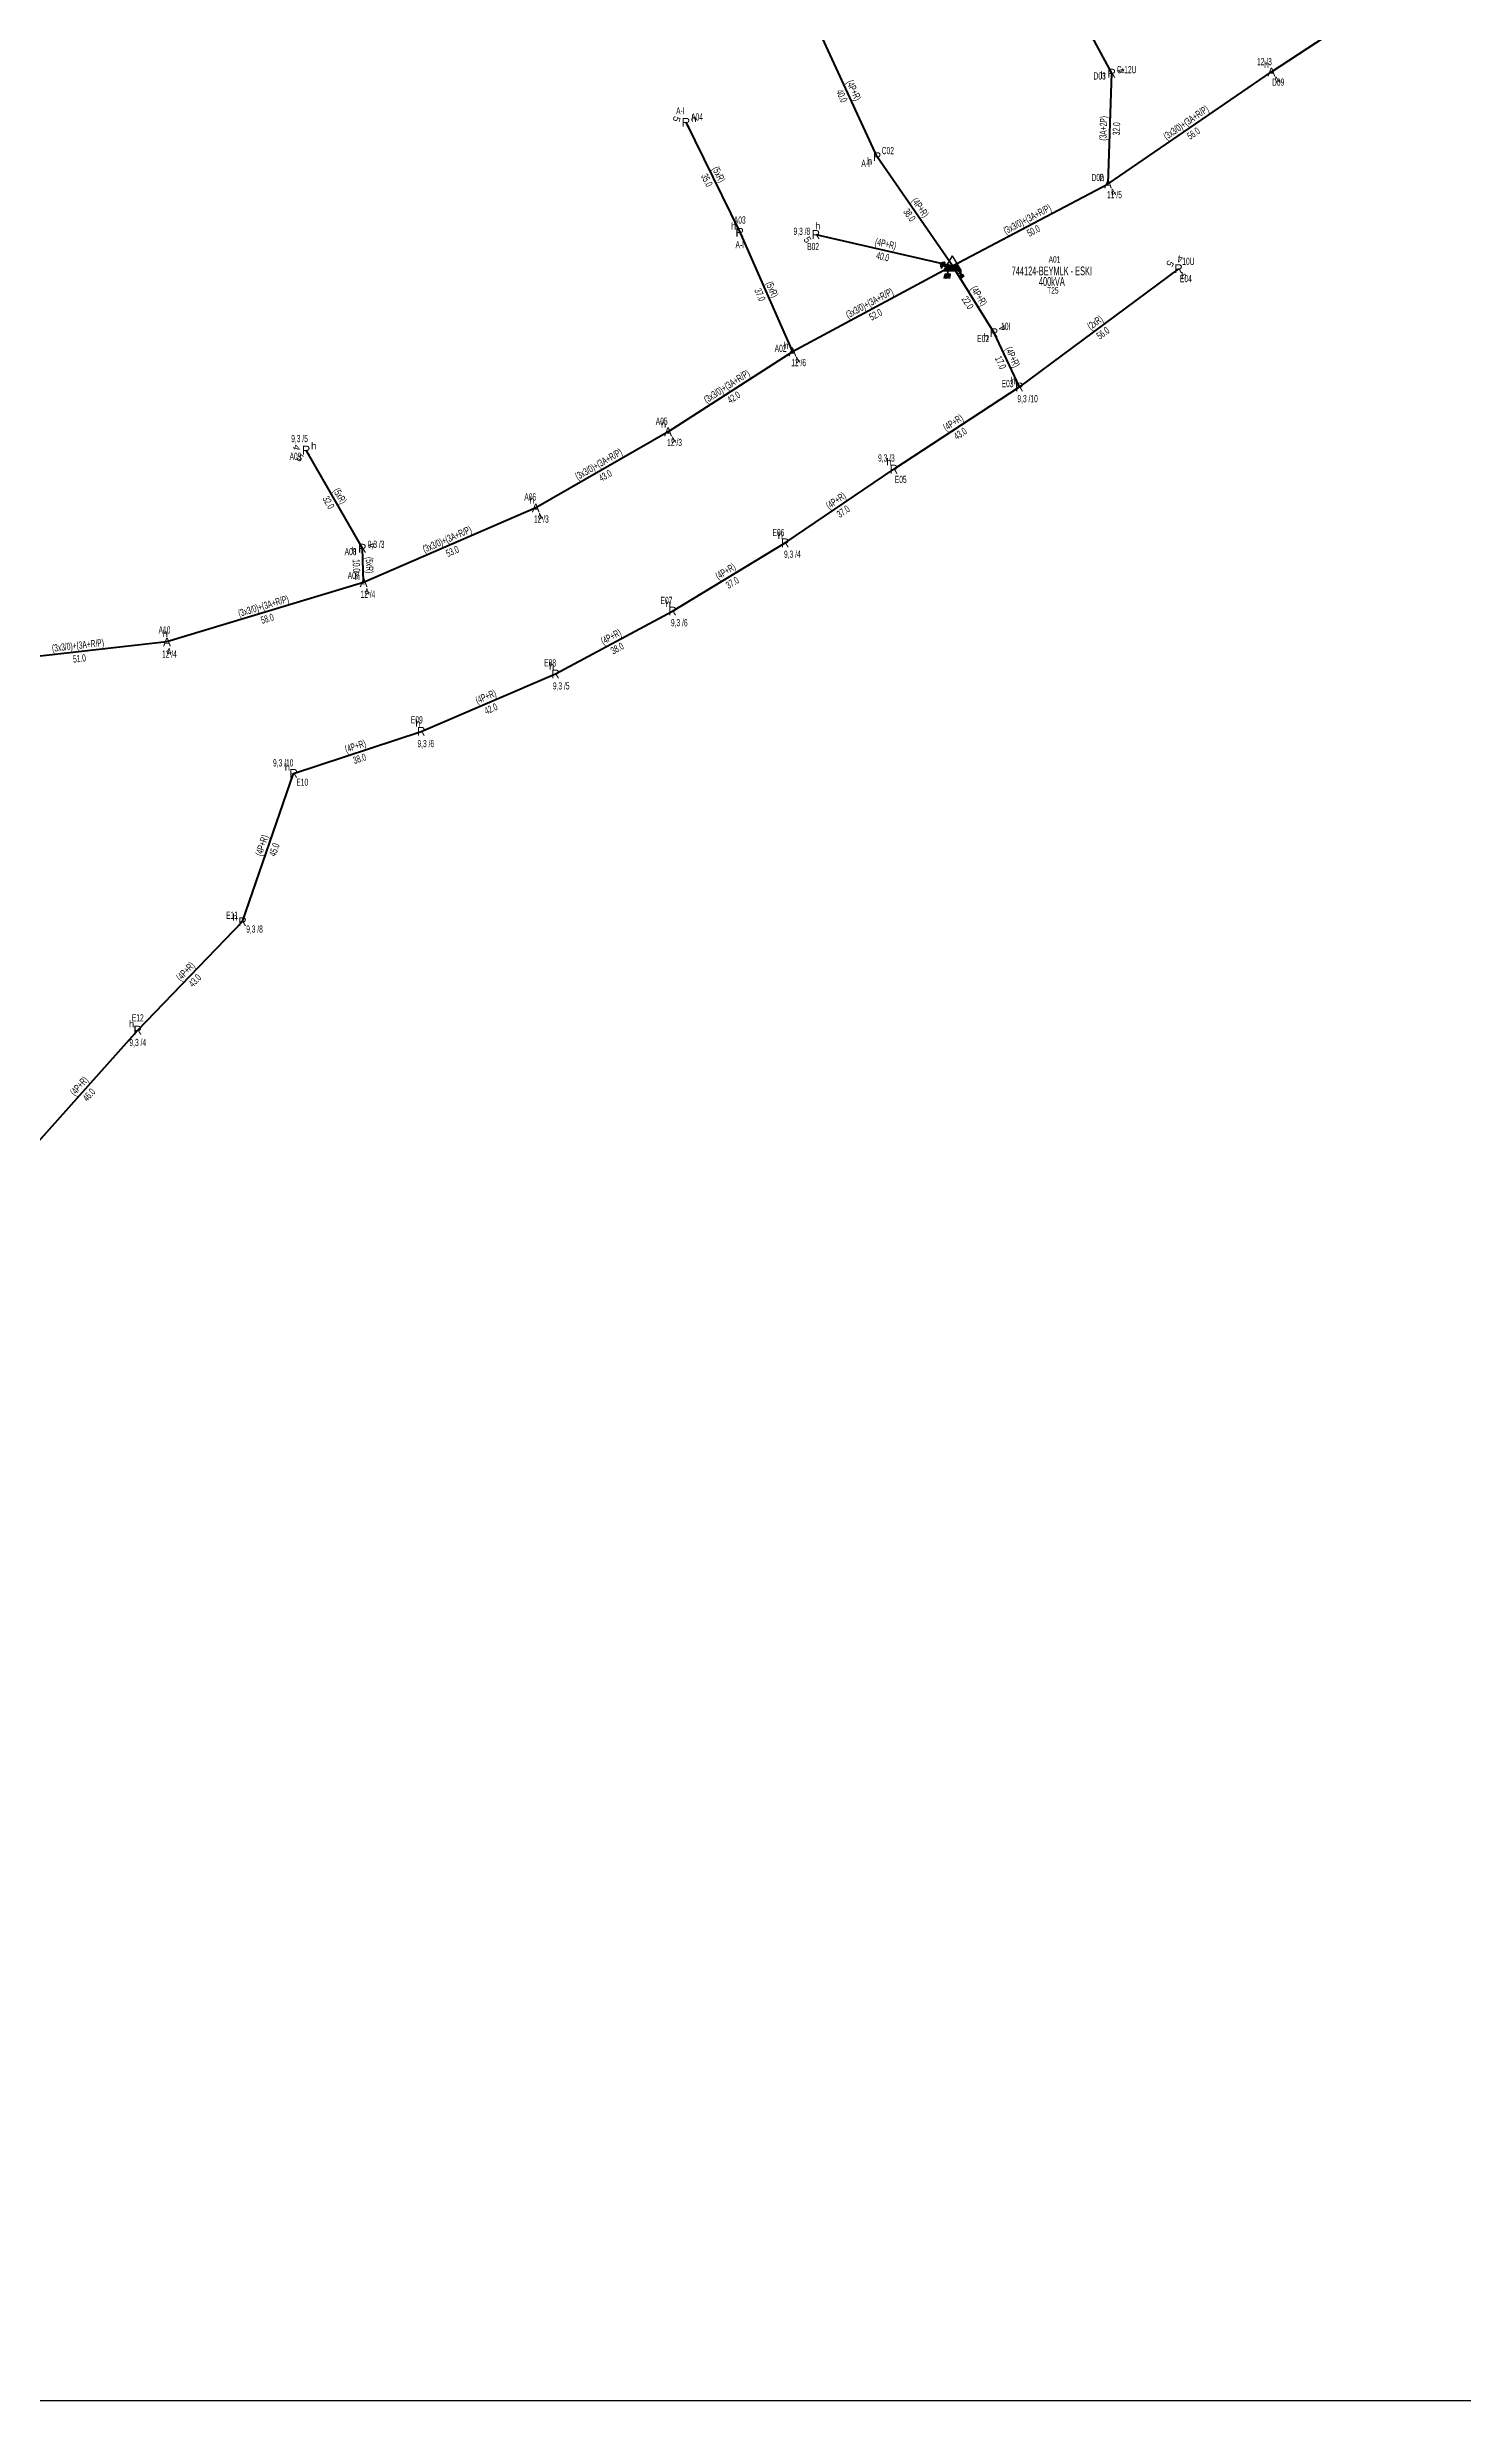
# Model space of a CAD drawing. Header units: millimetres. Extents: x 500432 to 503620, y 4011498 to 4014138.
# Drawn here: x 501616 to 502019, y 4011498 to 4012167 of the extents above; entities that cross this region are included whole.
import ezdxf
from ezdxf.enums import TextEntityAlignment as Align

# ---------------------------------------------------------------- set-up
doc = ezdxf.new("R2010")
doc.units = ezdxf.units.MM
doc.layers.add('ANTET', color=250, linetype='Continuous')
for name, color, linetype, lineweight in [('DIREK_AG_MEVCUT', 120, 'Continuous', 25), ('DIREK_OG_MEVCUT', 16, 'Continuous', 25), ('HAT_AG_HAVAI_MEVCUT', 126, 'Continuous', 50), ('HAT_OG_HAVAI_MEVCUT', 48, 'Continuous', 70), ('TRAFO_TADILAT_BYSK', 5, 'Continuous', 30)]:
    doc.layers.add(name, color=color, linetype=linetype, lineweight=lineweight)
doc.styles.add('Direk', font='B_CAD')
doc.styles.get("Standard").update_dxf_attribs({"font": 'Arial'})

# ---------------------------------------------------------------- blocks, each defined once
blk = doc.blocks.new('GYUKDIREK')
h = blk.add_hatch(color=32)
h.paths.add_polyline_path([(-3.31, -0.55), (-3.09, -0.67), (-2.66, 0.06), (-1.89, -0.39), (-1.79, -0.21), (-2.56, 0.24), (-2.14, 0.97), (-2.35, 1.1)])
h.paths.add_polyline_path([(-3.46, -0.17), (-3.33, -0.25), (-2.61, 0.99), (-2.74, 1.06)])
h.paths.add_polyline_path([(-3.05, 0.82), (-3.18, 0.9), (-3.53, 0.29), (-3.4, 0.22)])
h.paths.add_polyline_path([(-3.45, 0.74), (-3.58, 0.81), (-3.66, 0.68), (-3.53, 0.61)])
h.paths.add_polyline_path([(-1.51, -2.34), (-2.26, -2.33), (-2.52, -3.47), (-2.42, -3.47), (-2.21, -2.53), (-1.91, -2.54), (-2.12, -3.47), (-2.02, -3.47), (-1.81, -2.54), (-1.51, -2.54), (-1.72, -3.47), (-1.62, -3.48), (-1.41, -2.54), (-1.11, -2.54), (-1.32, -3.48), (-1.22, -3.48), (-1.01, -2.54), (-0.71, -2.55), (-0.92, -3.48), (-0.82, -3.48), (-0.56, -2.35), (-1.31, -2.34), (-1.3, -1.44), (-1.5, -1.44)])
at = {"layer": 'TRAFO_TADILAT_BYSK'}
for points in [[(2.3, -1.57), (2.07, -1.92), (2.03, -1.44), (1.89, -1.44), (1.96, -2.32), (2.2, -1.96), (2.26, -2.67), (2.05, -2.67), (2.34, -2.87), (2.35, -2.86), (2.59, -2.49), (2.4, -2.63)], [(2.3, -1.57), (2.07, -1.92), (2.03, -1.44), (1.89, -1.44), (1.96, -2.32), (2.2, -1.96), (2.26, -2.67), (2.05, -2.67), (2.34, -2.87), (1.93, -3.19), (2.15, -3.79), (2.21, -3.74), (2.03, -3.26), (2.21, -3.13), (2.39, -3.6), (2.44, -3.56), (2.27, -3.08), (2.44, -2.94), (2.62, -3.42), (2.68, -3.38), (2.5, -2.9), (2.68, -2.76), (2.86, -3.24), (2.92, -3.2), (2.74, -2.72), (2.92, -2.58), (3.1, -3.06), (3.16, -3.01), (2.93, -2.42), (2.35, -2.86), (2.59, -2.49), (2.4, -2.63)], [(2.92, -2.58), (3.1, -3.06), (3.16, -3.01), (2.93, -2.42), (2.35, -2.86), (2.59, -2.49), (2.4, -2.63), (2.3, -1.57), (2.07, -1.92), (2.03, -1.44), (1.89, -1.44), (1.96, -2.32), (2.2, -1.96), (2.26, -2.67), (2.05, -2.67), (2.34, -2.87), (1.93, -3.19), (2.15, -3.79), (2.21, -3.74), (2.03, -3.26), (2.21, -3.13), (2.39, -3.6), (2.44, -3.56), (2.27, -3.08), (2.44, -2.94), (2.62, -3.42), (2.68, -3.38), (2.5, -2.9), (2.68, -2.76), (2.86, -3.24), (2.92, -3.2), (2.74, -2.72)]]:
    blk.add_hatch(color=32, dxfattribs=at).paths.add_polyline_path(points)
at = {"layer": 'TRAFO_TADILAT_BYSK', "linetype": 'Continuous'}
for p, q in [((-2.5, -1.44), (0, 2.89)), ((-1.61, 0.1), (1.61, 0.1)), ((2.5, -1.44), (0, 2.89)), ((-2.5, -1.44), (2.5, -1.44))]:
    blk.add_line(p, q, dxfattribs=at)
at = {"layer": 'TRAFO_TADILAT_BYSK', "color": 32, "flags": 128}
for points in [[(-3.53, 0.61), (-3.45, 0.74), (-3.58, 0.81), (-3.66, 0.68), (-3.53, 0.61)], [(-3.4, 0.22), (-3.05, 0.82), (-3.18, 0.9), (-3.53, 0.29), (-3.4, 0.22)], [(-3.33, -0.25), (-2.61, 0.99), (-2.74, 1.06), (-3.46, -0.17), (-3.33, -0.25)], [(-1.79, -0.21), (-2.56, 0.24), (-2.14, 0.97), (-2.35, 1.1), (-3.31, -0.55), (-3.09, -0.67), (-2.66, 0.06), (-1.89, -0.39), (-1.79, -0.21)], [(-1.3, -1.44), (-1.5, -1.44), (-1.51, -2.34), (-2.26, -2.33), (-2.52, -3.47), (-2.42, -3.47), (-2.21, -2.53), (-1.91, -2.54), (-2.12, -3.47), (-2.02, -3.47), (-1.81, -2.54), (-1.51, -2.54), (-1.72, -3.47), (-1.62, -3.48), (-1.41, -2.54), (-1.11, -2.54), (-1.32, -3.48), (-1.22, -3.48), (-1.01, -2.54), (-0.71, -2.55), (-0.92, -3.48), (-0.82, -3.48), (-0.56, -2.35), (-1.31, -2.34), (-1.3, -1.44)], [(1.89, -1.44), (2.03, -1.44), (2.07, -1.92), (2.3, -1.57), (2.4, -2.63), (2.59, -2.49), (2.35, -2.86), (2.93, -2.42), (3.16, -3.01), (3.1, -3.06), (2.92, -2.58), (2.74, -2.72), (2.92, -3.2), (2.86, -3.24), (2.68, -2.76), (2.5, -2.9), (2.68, -3.38), (2.62, -3.42), (2.44, -2.94), (2.27, -3.08), (2.44, -3.56), (2.39, -3.6), (2.21, -3.13), (2.03, -3.26), (2.21, -3.74), (2.15, -3.79), (1.93, -3.19), (2.34, -2.87), (2.05, -2.67), (2.26, -2.67), (2.2, -1.96), (1.96, -2.32), (1.89, -1.44)]]:
    blk.add_lwpolyline(points, dxfattribs=at)
at = {"layer": 'TRAFO_TADILAT_BYSK', "linetype": 'Continuous'}
for points in [[(-2.5, -1.44), (-1.61, -1.44), (-1.61, 0.1)], [(-1.61, 0.1), (1.61, -1.44), (1.61, 0.1)], [(-1.61, -1.44), (-1.61, 0.1), (1.61, -1.44)], [(1.61, -1.44), (1.61, 0.1), (2.5, -1.44)]]:
    blk.add_solid(points, dxfattribs=at)

msp = doc.modelspace()

# ---------------------------------------------------------------- linework, layer by layer
at = {"layer": 'ANTET', "flags": 128}
msp.add_lwpolyline([(500822.5, 4011497.5), (500822.5, 4012377.5), (502322.5, 4012377.5), (502322.5, 4011497.5), (500822.5, 4011497.5)], close=True, dxfattribs=at)
at = {"layer": 'HAT_AG_HAVAI_MEVCUT'}
for p, q in [((501918.518, 4012159.86), (501906.423, 4012182.363)), ((501851.787, 4012136.089), (501835.133, 4012172.273)), ((501917.48, 4012128.323), (501918.518, 4012159.86)), ((501797.382, 4012145.868), (501812.686, 4012114.567)), ((501873.256, 4012105.03), (501851.787, 4012136.089)), ((501812.686, 4012114.567), (501827.657, 4012080.554)), ((501834.342, 4012113.95), (501873.256, 4012105.03)), ((501885.036, 4012086.011), (501873.256, 4012105.03)), ((501937.543, 4012104.213), (501892.262, 4012070.572)), ((501892.262, 4012070.572), (501885.036, 4012086.011)), ((501856.55, 4012047.168), (501892.262, 4012070.572)), ((501705.29, 4012024.68), (501689.3, 4012052.58)), ((501825.592, 4012026.197), (501856.55, 4012047.168)), ((501705.657, 4012014.891), (501705.29, 4012024.68)), ((501793.578, 4012006.784), (501825.592, 4012026.197)), ((501760.24, 4011988.899), (501793.578, 4012006.784)), ((501722.034, 4011972.562), (501760.24, 4011988.899)), ((501685.731, 4011960.6), (501722.034, 4011972.562)), ((501671.185, 4011918.416), (501685.731, 4011960.6)), ((501641.378, 4011887.544), (501671.185, 4011918.416)), ((501610.79, 4011853.238), (501641.378, 4011887.544))]:
    msp.add_line(p, q, dxfattribs=at)
at = {"layer": 'HAT_OG_HAVAI_MEVCUT'}
for p, q in [((501963.967, 4012160.202), (502005.817, 4012187.642)), ((501917.48, 4012128.323), (501963.967, 4012160.202)), ((501873.256, 4012105.03), (501917.48, 4012128.323)), ((501873.256, 4012105.03), (501827.657, 4012080.554)), ((501827.657, 4012080.554), (501792.288, 4012057.805)), ((501792.288, 4012057.805), (501754.631, 4012036.147)), ((501754.631, 4012036.147), (501705.657, 4012014.891)), ((501705.657, 4012014.891), (501649.689, 4011997.995)), ((501649.689, 4011997.995), (501599.436, 4011992.362))]:
    msp.add_line(p, q, dxfattribs=at)

# ---------------------------------------------------------------- block references
at = {"layer": 'TRAFO_TADILAT_BYSK', "linetype": 'ByBlock'}
msp.add_blockref('GYUKDIREK', (501873.256, 4012105.03), dxfattribs=at)

# ---------------------------------------------------------------- texts
at = {"layer": 'DIREK_AG_MEVCUT', "linetype": 'ByBlock', "style": 'Direk'}
for p in [(501918.518, 4012159.86), (501797.382, 4012145.868), (501851.787, 4012136.089), (501812.686, 4012114.567), (501834.342, 4012113.95), (501937.543, 4012104.213), (501885.036, 4012086.011), (501892.262, 4012070.572), (501689.3, 4012052.58), (501856.55, 4012047.168), (501825.592, 4012026.197), (501705.29, 4012024.68), (501793.578, 4012006.784), (501760.24, 4011988.899), (501722.034, 4011972.562), (501685.731, 4011960.6), (501671.185, 4011918.416), (501641.378, 4011887.544)]:
    msp.add_text('R', height=2.5, dxfattribs=at).set_placement(p, align=Align.MIDDLE_CENTER)
at = {"layer": 'DIREK_AG_MEVCUT', "color": 32, "linetype": 'ByBlock', "style": 'Direk'}
for s, rotation, p in [('4', 103.186088, (501921.244176, 4012160.498721)), ('4', 254.817812, (501686.597726, 4012053.31329)), ('5', 322.317811, (501687.588413, 4012050.364042)), ('4', 105.982442, (501707.981769, 4012025.45096))]:
    msp.add_text(s, height=2, rotation=rotation, dxfattribs=at).set_placement(p, align=Align.MIDDLE_CENTER)
at = {"layer": 'DIREK_AG_MEVCUT', "linetype": 'ByBlock', "width": 0.53}
for s, p in [('G-12U', (501922.779067, 4012160.858333)), ('D03', (501915.11028, 4012159.061599)), ('A-I', (501795.78084, 4012149.142825)), ('A04', (501800.526294, 4012147.40534)), ('A-I', (501848.496639, 4012134.213423)), ('C02', (501854.827692, 4012137.822261)), ('A03', (501812.686, 4012118.067)), ('9,3 /8', (501830.359997, 4012114.862768)), ('A-I', (501812.686, 4012111.067)), ('B02', (501833.56, 4012110.538479)), ('10U', (501940.362092, 4012106.307412)), ('E04', (501939.630281, 4012101.403506)), ('10I', (501888.368692, 4012087.81503)), ('E02', (501881.958023, 4012084.34485)), ('E03', (501888.894901, 4012071.527324)), ('9,3 /10', (501894.599908, 4012067.223744)), ('9,3 /5', (501687.41045, 4012055.876964)), ('A09', (501686.263362, 4012050.839647)), ('9,3 /3', (501854.42496, 4012050.35721)), ('E05', (501858.490755, 4012044.25536)), ('9,3 /3', (501709.208627, 4012025.802349)), ('E06', (501823.702546, 4012029.143178)), ('A08', (501701.925289, 4012023.7163)), ('9,3 /4', (501827.655482, 4012022.979464)), ('E07', (501791.842709, 4012009.823534)), ('9,3 /6', (501795.460538, 4012003.486549)), ('E08', (501758.72318, 4011992.053244)), ('9,3 /5', (501761.870152, 4011985.509079)), ('E09', (501720.797153, 4011975.836173)), ('9,3 /6', (501723.345653, 4011969.089802)), ('9,3 /10', (501682.77043, 4011963.601574)), ('E10', (501688.188795, 4011958.108165)), ('E11', (501668.201076, 4011920.245262)), ('9,3 /8', (501674.60536, 4011916.319186)), ('E12', (501641.378, 4011891.044)), ('9,3 /4', (501641.378, 4011884.044))]:
    msp.add_text(s, height=2.05, dxfattribs=at).set_placement(p, align=Align.MIDDLE_CENTER)
at = {"layer": 'DIREK_AG_MEVCUT', "color": 40, "linetype": 'ByBlock', "style": 'Direk'}
for p in [(501916.083914, 4012159.289714), (501810.918233, 4012116.334767), (501834.900572, 4012116.386801), (501691.469027, 4012053.823109), (501639.610233, 4011889.311767)]:
    msp.add_text('h', height=2, dxfattribs=at).set_placement(p, align=Align.MIDDLE_CENTER)
at = {"layer": 'DIREK_AG_MEVCUT', "color": 32, "style": 'Direk'}
for s, rotation, p in [('5', 251.055401, (501794.733668, 4012146.777031)), ('5', 302.089503, (501831.969786, 4012112.462519)), ('4', 171.610081, (501937.951545, 4012106.983034)), ('5', 239.110081, (501935.140165, 4012105.650493)), ('4', 118.427267, (501887.498382, 4012087.34392))]:
    msp.add_text(s, height=2, rotation=rotation, dxfattribs=at).set_placement(p, align=Align.MIDDLE_CENTER)
at = {"layer": 'DIREK_AG_MEVCUT', "color": 40, "style": 'Direk'}
for p in [(501799.627924, 4012146.9661), (501849.615077, 4012134.850957), (501939.033915, 4012102.206219), (501882.837445, 4012084.820893), (501890.494233, 4012072.339767), (501855.163746, 4012049.248457), (501824.24239, 4012028.301413), (501702.886635, 4012023.991643), (501792.338507, 4012008.955096), (501759.156557, 4011991.152032), (501721.150538, 4011974.900695), (501683.975432, 4011962.379882), (501669.053626, 4011919.722615)]:
    msp.add_text('h', height=2, dxfattribs=at).set_placement(p, align=Align.MIDDLE_CENTER)
at = {"layer": 'DIREK_OG_MEVCUT', "linetype": 'ByBlock', "width": 0.53}
for s, p in [('12 /3', (501961.989495, 4012163.150799)), ('D09', (501965.916387, 4012157.29513)), ('D02', (501914.513599, 4012130.180543)), ('11 /5', (501919.313589, 4012125.284434)), ('A02', (501824.30545, 4012081.562521)), ('12 /6', (501829.455947, 4012077.498416)), ('A05', (501790.468284, 4012060.794755)), ('12 /3', (501794.132218, 4012054.774989)), ('A06', (501753.059284, 4012039.274253)), ('12 /3', (501756.220994, 4012032.983378)), ('A07', (501702.808564, 4012016.924817)), ('12 /4', (501706.872018, 4012011.576228)), ('A10', (501648.985403, 4012001.423549)), ('12 /4', (501650.396171, 4011994.549035))]:
    msp.add_text(s, height=2.05, dxfattribs=at).set_placement(p, align=Align.MIDDLE_CENTER)
at = {"layer": 'DIREK_OG_MEVCUT', "color": 40, "style": 'Direk'}
for p in [(501962.574581, 4012162.278336), (501915.712233, 4012130.090767), (501825.889233, 4012082.321767), (501790.988203, 4012059.940539), (501753.508346, 4012038.380752), (501703.889233, 4012016.658767), (501649.186431, 4012000.443964)]:
    msp.add_text('h', height=2, dxfattribs=at).set_placement(p, align=Align.MIDDLE_CENTER)
at = {"layer": 'DIREK_OG_MEVCUT', "linetype": 'ByBlock', "style": 'Direk'}
for p in [(501963.967, 4012160.202), (501917.48, 4012128.323), (501827.657, 4012080.554), (501792.288, 4012057.805), (501754.631, 4012036.147), (501705.657, 4012014.891), (501649.689, 4011997.995)]:
    msp.add_text('A', height=2.5, dxfattribs=at).set_placement(p, align=Align.MIDDLE_CENTER)
at = {"layer": 'DIREK_OG_MEVCUT', "color": 32, "style": 'Direk'}
for rotation, p in [(393.846344, (501965.526509, 4012157.876504)), (391.108416, (501918.926645, 4012125.925665)), (391.326805, (501793.743773, 4012055.413196)), (386.683492, (501755.888372, 4012033.645198)), (380.13024, (501706.620635, 4012012.262044)), (371.597059, (501650.251877, 4011995.25216))]:
    msp.add_text('4', height=2, rotation=rotation, dxfattribs=at).set_placement(p, align=Align.MIDDLE_CENTER)
at = {"layer": 'DIREK_OG_MEVCUT', "color": 32, "linetype": 'ByBlock', "style": 'Direk'}
msp.add_text('4', height=2, rotation=390.487066, dxfattribs=at).set_placement((501829.077563, 4012078.141118), align=Align.MIDDLE_CENTER)
at = {"layer": 'HAT_AG_HAVAI_MEVCUT', "lineweight": 30, "width": 0.53}
for s, rotation, p in [('40.0', 294.714662, (501842.687859, 4012153.825615, 250917.5665)), ('32.0', 88.114863, (501918.84854, 4012144.063538, 250959.259)), ('35.0', 296.055399, (501804.270386, 4012129.844146, 250906.343)), ('38.0', 304.6535, (501861.822285, 4012120.07618, 250925.8935)), ('40.0', 347.089502, (501853.609086, 4012108.661488, 250936.628)), ('37.0', 293.756946, (501819.393527, 4012097.218071, 250913.8285)), ('22.0', 301.773272, (501878.423382, 4012095.072925, 250936.628)), ('56.0', 396.61008, (501915.409411, 4012086.710194, 250946.131)), ('17.0', 295.081262, (501887.879149, 4012077.931182, 250942.518)), ('43.0', 33.238988, (501874.871913, 4012058.159067, 250946.131)), ('32.0', 299.81781, (501696.557531, 4012038.207343, 250844.65)), ('37.0', 34.113777, (501841.547712, 4012035.978763, 250928.275)), ('10.0', 272.147074, (501704.624097, 4012019.753655, 250852.645)), ('37.0', 31.232244, (501810.025732, 4012015.763688, 250912.796)), ('38.0', 28.212441, (501777.310831, 4011997.092479, 250896.789)), ('42.0', 23.151697, (501741.471192, 4011979.948953, 250880.12)), ('38.0', 18.237282, (501704.14851, 4011965.773697, 250861.017)), ('45.0', 70.974645, (501679.261568, 4011939.230911, 250842.8655)), ('43.0', 46.005517, (501656.892996, 4011902.389599, 250835.5925)), ('46.0', 48.279087, (501626.718436, 4011869.825323, 250820.689))]:
    msp.add_text(s, height=2.05, rotation=rotation, dxfattribs=at).set_placement(p, align=Align.TOP_CENTER)
for s, rotation, p in [('(4P+R)', 294.714662, (501844.232141, 4012154.536385, 250917.5665)), ('(3A+2P)', 88.114863, (501917.14946, 4012144.119462, 250959.259)), ('(5xR)', 296.055399, (501805.797614, 4012130.590854, 250906.343)), ('(4P+R)', 304.6535, (501863.220715, 4012121.04282, 250925.8935)), ('(4P+R)', 347.089502, (501853.988914, 4012110.318512, 250936.628)), ('(5xR)', 293.756946, (501820.949473, 4012097.902929, 250913.8285)), ('(4P+R)', 301.773272, (501879.868618, 4012095.968075, 250936.628)), ('(2xR)', 396.61008, (501914.395589, 4012088.074806, 250946.131)), ('(4P+R)', 295.081262, (501889.418851, 4012078.651818, 250942.518)), ('(4P+R)', 33.238988, (501873.940087, 4012059.580933, 250946.131)), ('(5xR)', 299.81781, (501698.032469, 4012039.052657, 250844.65)), ('(4P+R)', 34.113777, (501840.594288, 4012037.386237, 250928.275)), ('(5xR)', 272.147074, (501706.322903, 4012019.817345, 250852.645)), ('(4P+R)', 31.232244, (501809.144268, 4012017.217312, 250912.796)), ('(4P+R)', 28.212441, (501776.507169, 4011998.590521, 250896.789)), ('(4P+R)', 23.151697, (501740.802808, 4011981.512047, 250880.12)), ('(4P+R)', 18.237282, (501703.61649, 4011967.388303, 250861.017)), ('(4P+R)', 70.974645, (501677.654432, 4011939.785089, 250842.8655)), ('(4P+R)', 46.005517, (501655.670004, 4011903.570401, 250835.5925)), ('(4P+R)', 48.279087, (501625.449564, 4011870.956677, 250820.689))]:
    msp.add_text(s, height=2.05, rotation=rotation, dxfattribs=at).set_placement(p, align=Align.CENTER)
at = {"layer": 'HAT_OG_HAVAI_MEVCUT', "lineweight": 30, "width": 0.53}
for rotation, p in [(34.440834, (501940.242778, 4012144.963504)), (27.775999, (501894.971886, 4012117.42856)), (388.225398, (501850.0545, 4012093.54093)), (392.748733, (501809.512688, 4012069.894393)), (389.904876, (501773.035723, 4012047.712826)), (383.462108, (501729.805579, 4012026.298725)), (376.798372, (501677.427346, 4012007.256729)), (366.395747, (501624.467814, 4011996.02321))]:
    msp.add_text('(3x3/0)+(3A+R/P)', height=2.05, rotation=rotation, dxfattribs=at).set_placement(p, align=Align.CENTER)
for s, rotation, p in [('56.0', 34.440834, (501941.204222, 4012143.561496)), ('50.0', 27.775999, (501895.764114, 4012115.92444)), ('52.0', 388.225398, (501850.8585, 4012092.04307)), ('42.0', 392.748733, (501810.432312, 4012068.464607)), ('43.0', 389.904876, (501773.883277, 4012046.239174)), ('53.0', 383.462108, (501730.482421, 4012024.739275)), ('58.0', 376.798372, (501677.918654, 4012005.629271)), ('51.0', 366.395747, (501624.657186, 4011994.33379))]:
    msp.add_text(s, height=2.05, rotation=rotation, dxfattribs=at).set_placement(p, align=Align.TOP_CENTER)
at = {"layer": 'TRAFO_TADILAT_BYSK', "linetype": 'ByBlock', "width": 0.6}
for s, height, p in [('A01', 1.8, (501902.247242, 4012105.967479)), ('744124-BEYMLK - ESKI', 2.5, (501901.4978, 4012102.334768)), ('400kVA', 2.5, (501901.4978, 4012099.334768))]:
    msp.add_text(s, height=height, dxfattribs=at).set_placement(p, align=Align.CENTER)
msp.add_text('T25', height=1.8, dxfattribs=at).set_placement((501901.787122, 4012098.941737), align=Align.TOP_CENTER)

doc.saveas('drawing.dxf')
